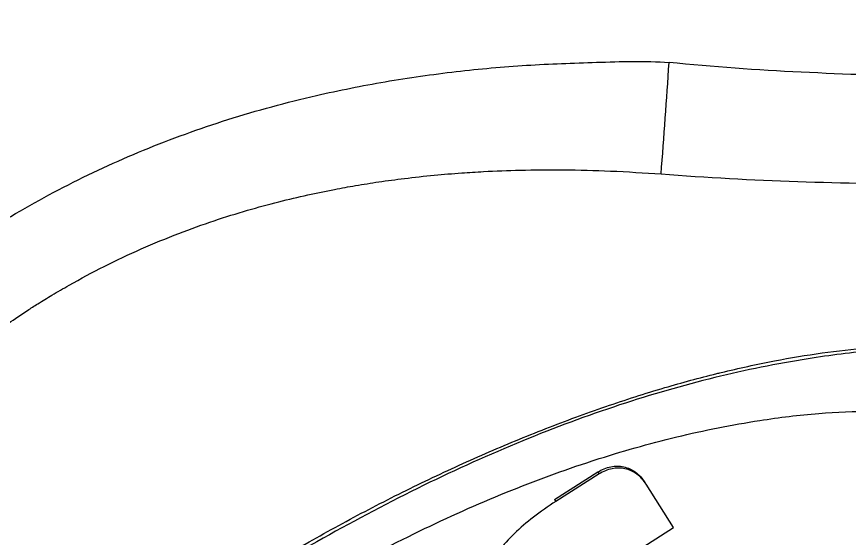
# Model space of a CAD drawing. Header units: millimetres. Extents: x 1145859089 to 1147511753, y -1047484727 to -1047247487.
# Drawn here: x 1146328625.47 to 1146328655.58, y -1047439469.91 to -1047439451.03 of the extents above; entities that cross this region are included whole.
import ezdxf
from ezdxf.xclip import XClip

# ---------------------------------------------------------------- set-up
doc = ezdxf.new("R2010")
doc.units = ezdxf.units.MM
doc.header["$LTSCALE"] = 100
doc.header["$MEASUREMENT"] = 0
doc.header["$XCLIPFRAME"] = 2
doc.linetypes.add('CENTERX2', pattern=[4, 2.5, -0.5, 0.5, -0.5])
doc.layers.get('0').update_dxf_attribs({"linetype": 'CONTINUOUS'})
for name, color, linetype in [('L-지중매입', 3, 'CENTERX2'), ('XREF', 135, 'CONTINUOUS'), ('단지배치도$0$W240910', 135, 'CONTINUOUS')]:
    doc.layers.add(name, color=color, linetype=linetype)

# ---------------------------------------------------------------- blocks, each defined once
blk = doc.blocks.new('단지배치도$0$zw$9902')
at = {"layer": '단지배치도$0$W240910', "linetype": 'ByBlock', "ltscale": 20}
for p, q in [((59971.29702304237, -68099.20083235775), (59972.86237648997, -68098.2049792611)), ((59972.90712467683, -68098.27531767626), (59971.34177122923, -68099.2711707729)), ((59972.86237648997, -68098.2049792611), (59972.90712467683, -68098.27531767626)), ((59975.60328213291, -68100.20960436256), (59974.61121855795, -68098.65020755737)), ((59971.29702304237, -68099.20083235775), (59971.34177122923, -68099.2711707729)), ((59972.99460039567, -68101.8692064096), (59975.60328213286, -68100.20960436246))]:
    blk.add_line(p, q, dxfattribs=at)
at = {"layer": '단지배치도$0$W240910'}
for radius in [11431.37719159714, 11931.37719159714]:
    blk.add_arc((57394.29085153597, -57699.39990468477), radius, 251.6277495790416, 321.4181310927191, dxfattribs=at)
at = {"layer": '단지배치도$0$W240910', "linetype": 'ByBlock', "ltscale": 20}
blk.add_arc((59689.14846829991, -68064.91225346675), 286.884418446, 355.5002251987658, 356.3086107226146, dxfattribs=at)
for points, start_tangent, end_tangent in [([(59934.75668818946, -68109.26317237693), (59936.15256782909, -68106.30759999389), (59937.64410509335, -68103.55695351277), (59939.37951875344, -68100.78611262096), (59941.25121658755, -68098.21046080352), (59943.37207418508, -68095.70854209538), (59945.63065076692, -68093.4452515161), (59948.13337883799, -68091.33575438283), (59950.79288944005, -68089.4738300358), (59953.53480847797, -68087.89896414778), (59956.43028343987, -68086.55829431274), (59959.47935125348, -68085.45184607779), (59962.68206757511, -68084.5796442021), (59965.17153887148, -68084.08109462721), (59967.7375477929, -68083.71412585271), (59970.28200701319, -68083.48499840446), (59972.81480233421, -68083.37826729554), (59975.43749313185, -68083.38253853984)], (0.3527285431282018, 0.9357256942409224), (0.997102385951516, -0.07607122931696442)), ([(59989.7984997429, -68083.83145989862), (59985.00762247606, -68083.88973993875), (59980.21532214808, -68083.73618838805), (59975.43768890999, -68083.38254302749)], (-0.9987136050934569, -0.05070636055990302), (-0.9947288056245721, 0.1025407395170933)), ([(59938.53606600637, -68110.7121740556), (59939.6642034215, -68107.96227959167), (59940.95046779598, -68105.28684957682), (59942.40689770161, -68102.7089986161), (59944.02368267855, -68100.28136858174), (59944.48099896646, -68099.66337453369), (59944.96230419507, -68099.04194980513), (59945.63167457088, -68098.22394075047), (59946.25474406671, -68097.50759911154), (59946.75681157253, -68096.95983979604), (59947.12786983274, -68096.57102277628), (59947.48332969117, -68096.21090703098), (59948.0165368334, -68095.69227330587), (59948.62747122889, -68095.12803159027), (59949.32053884171, -68094.52431666065), (59950.28498170889, -68093.74392454133), (59951.12791125072, -68093.11457611065), (59951.79396417641, -68092.64975092356), (59952.22975541535, -68092.36038845089), (59952.60986844488, -68092.11733501856), (59953.11619207604, -68091.80647987247), (59953.73549077462, -68091.44526487056), (59955.0118836739, -68090.76308528682), (59957.71069027946, -68089.57002451154), (59958.9887020071, -68089.11060888713), (59960.19588524167, -68088.73259415229), (59961.32628943661, -68088.42453345687), (59962.37508898854, -68088.17591804109), (59963.33843956544, -68087.9772569297), (59964.09813307316, -68087.8396438655), (59964.9396720808, -68087.70605535367), (59965.86364992397, -68087.5813157145), (59966.94618547786, -68087.46314717921), (59967.93742894247, -68087.38037705258), (59968.72437257282, -68087.3312480527), (59970.05160292759, -68087.28030727957), (59971.61981835013, -68087.26905663684), (59973.31942404082, -68087.31265346096), (59975.14860614293, -68087.41982116392)], (0.3498684906155242, 0.9367988254019189), (0.9975055504829679, -0.07058807799955663)), ([(59975.14860664817, -68087.41982120172), (59980.08899611686, -68087.69121465857), (59985.04577860894, -68087.76000765129), (59990.00259207873, -68087.61453611503)], (0.9970461208346002, -0.07680516212257976), (0.9987599605167982, 0.04978495022076385)), ([(59993.54010081978, -68097.36191660463), (59992.66390830823, -68096.25367663309), (59991.57111233083, -68095.3458388028), (59990.26171288762, -68094.63840311368), (59988.73570997853, -68094.13136956593), (59986.99310360357, -68093.82473815934), (59985.03389376277, -68093.71850889393), (59982.85808045615, -68093.81268176988), (59980.4656636836, -68094.10725678697), (59977.09094983549, -68094.78907821274), (59973.64997792666, -68095.7795034854), (59970.14274795708, -68097.07853260508), (59966.56925992679, -68098.68616557163), (59962.92951383587, -68100.60240238531), (59959.22350968423, -68102.82724304577), (59955.63404340425, -68105.24427430688), (59952.35329982566, -68107.73110893705), (59949.38127894839, -68110.28774693637), (59946.71798077243, -68112.91418830489), (59944.36340529777, -68115.61043304246), (59942.3175525245, -68118.37648114914), (59941.03989623857, -68120.41519135445), (59940.03505322817, -68122.34338941786), (59939.30302349321, -68124.16107533936), (59938.84380703379, -68125.8682491189), (59938.65740384997, -68127.4649107565), (59938.74381394158, -68128.9510602522), (59939.10303730873, -68130.32669760594), (59939.73507395142, -68131.59182281775)], (-0.5357024633073887, 0.8444068159402764), (0.5367677164928844, -0.8437300625976383)), ([(59977.31871883909, -68094.60407741014), (59979.25486635958, -68094.18232861068), (59980.97700925777, -68093.89691392463), (59982.6307294546, -68093.71196947907), (59984.20895506168, -68093.62946422127), (59985.53740405774, -68093.64405610763), (59986.48324055132, -68093.70971628584), (59987.6348858749, -68093.8632954623), (59988.71185857063, -68094.0947486577), (59989.71583503831, -68094.40564304503), (59989.76791395401, -68094.42472486642)], (0.971553414022666, 0.2368205305730525), (0.9380253520043014, -0.3465666443805676)), ([(59939.52033050387, -68131.24380501844), (59939.45294514022, -68131.1241333245), (59939.25719765408, -68130.73547464336), (59938.99036006618, -68130.05502100664), (59938.79953398541, -68129.34210331076), (59938.68257726342, -68128.59782188403), (59938.63723170769, -68127.70453920263), (59938.67783487288, -68126.8518600408), (59938.79337155999, -68125.98226191405), (59938.8727102596, -68125.56640795166), (59939.12611226027, -68124.55190318753), (59939.45967831975, -68123.53196325568), (59939.86792783006, -68122.50626352413), (59940.3466538543, -68121.4747567975), (59941.16959655148, -68119.95173082314), (59941.95354170955, -68118.68428307993), (59942.81801554575, -68117.42381025755), (59943.19572765869, -68116.9076779316), (59944.31323802099, -68115.47713169946), (59945.51265270324, -68114.06988096202), (59946.7894015389, -68112.68529562275), (59948.13986583563, -68111.32334280101), (59949.56115177387, -68109.98443521273), (59951.05093773641, -68108.6693345235), (59952.6073690381, -68107.37908911266), (59954.57307105156, -68105.85644731695), (59956.56236911629, -68104.4229232307), (59958.61281109398, -68103.04644849905), (59960.72204720788, -68101.72782280992), (59962.28105949756, -68100.81313303042), (59964.44307929996, -68099.6290176875), (59966.61635133126, -68098.53662776695), (59968.80026019798, -68097.5356585637), (59970.98168206739, -68096.6327245614), (59973.14604476898, -68095.83611885081), (59975.28401429261, -68095.15244779123), (59977.16005923628, -68094.64307751402), (59977.31871883909, -68094.60407741014)], (-0.5003049015554515, 0.8658492972103113), (0.9715534140223234, 0.2368205305744585)), ([(59972.72996845908, -68097.78013596099), (59975.71321109295, -68096.93625822749), (59978.71840574488, -68096.33936111414), (59980.8498408946, -68096.08441695044), (59982.79010158041, -68096.00979329746), (59984.53918780221, -68096.11549015505), (59986.09709955993, -68096.4015075234), (59987.46383685363, -68096.8678454023), (59988.63939968328, -68097.51450379177), (59989.62378804892, -68098.34148269193), (59990.41700195119, -68099.34878210403)], (0.9514501067066388, 0.3078030124087902), (0.5364749258112992, -0.8439162600493968)), ([(59939.73473894925, -68131.59203535062), (59940.61110227677, -68132.70067008352), (59941.70392207414, -68133.60890422687), (59943.01319834139, -68134.31673778094), (59944.53893107854, -68134.82417074544), (59946.28112028545, -68135.13120312047), (59948.23976596221, -68135.23783490609), (59950.41486810878, -68135.14406610225), (59952.80642672535, -68134.84989670888), (59956.18026876662, -68134.16849476556), (59959.6206907618, -68133.1783087812), (59963.12769271096, -68131.87933875559), (59966.70127461385, -68130.27158468898), (59970.34143647071, -68128.35504658119), (59974.0481782814, -68126.12972443232), (59977.63869048201, -68123.71204011104), (59980.92030360136, -68121.22468916529), (59983.89301763944, -68118.66767159529), (59986.55683259625, -68116.04098740096), (59988.91174847173, -68113.34463658232), (59990.95776526604, -68110.57861913927), (59992.23548798289, -68108.53991980996), (59993.24036139803, -68106.61168848655), (59993.97238551162, -68104.79392516913), (59994.43156032363, -68103.0866298576), (59994.61788583393, -68101.48980255202), (59994.53136204262, -68100.00344325241), (59994.17198894962, -68098.62755195866), (59993.53976655513, -68097.36212867088)], (0.5357000685757202, -0.8444083351838544), (-0.5367677164838526, 0.8437300626033841)), ([(59959.95205529136, -68103.97083019002), (59963.20231079069, -68102.02390427807), (59966.40355412048, -68100.3469841258), (59969.55578528071, -68098.94006973335), (59972.65900427158, -68097.8031611006), (59972.72996845908, -68097.78013596099)], (0.8438180540454697, 0.536629380174918), (0.951450106711334, 0.307803012394277)), ([(59972.86237649003, -68098.20497926121), (59973.33159294957, -68098.01423589853), (59973.79804391239, -68098.01867900488), (59974.22268463438, -68098.20999470979), (59974.56647037109, -68098.5798691422)], (0.843730062599793, 0.5367677164894974), (0.5367677164894974, -0.843730062599793)), ([(59974.61121855795, -68098.65020755737), (59974.26743282122, -68098.28033312496), (59973.84279209925, -68098.08901742005), (59973.37634113643, -68098.0845743137), (59972.90712467689, -68098.27531767637)], (-0.5367677164460888, 0.8437300626274088), (-0.843730062599793, -0.5367677164894974)), ([(59971.34177122923, -68099.2711707729), (59970.52905979767, -68099.84158033234), (59969.84033258131, -68100.43963705329), (59969.27558958001, -68101.0653409357), (59968.83483079402, -68101.71869197964), (59968.6407917678, -68102.09966264378), (59968.48650986084, -68102.48896882459), (59968.37198507311, -68102.88661052182), (59968.26695342621, -68104.12954871256), (59968.36592038212, -68104.86601829177), (59968.56125604117, -68105.57451175897), (59968.83210069689, -68106.2539989236), (59969.11938391192, -68106.83016889337), (59969.43455391374, -68107.3783972169), (59969.72423417756, -68107.84230056504)], (-0.8437300625944659, -0.5367677164978708), (0.5367677164894974, -0.843730062599793)), ([(59981.90036419372, -68118.28175886108), (59984.2432849039, -68115.95669286927), (59986.31485066339, -68113.56600648619), (59988.11506147211, -68111.10969971167), (59989.24687615992, -68109.28348100778), (59990.1347387064, -68107.55462286304), (59990.77864911134, -68105.92312527719), (59991.17860737487, -68104.38898825047), (59991.33461349699, -68102.95221178276), (59991.24666747754, -68101.61279587408), (59990.91476931673, -68100.37074052448), (59990.41560432682, -68099.34956625346)], (0.7341601564923927, 0.6789763358314231), (-0.5178422786437861, 0.8554761098061192))]:
    blk.add_spline(points, degree=3, dxfattribs=dict(at, start_tangent=start_tangent, end_tangent=end_tangent))
blk = doc.blocks.new('단지배치도')
blk.add_blockref('단지배치도$0$zw$9902', (141034.1930865424, 142437.1574829906))

msp = doc.modelspace()

# ---------------------------------------------------------------- linework, layer by layer
at = {"layer": 'L-지중매입', "ltscale": 2}
msp.add_arc((1146292364.149594, -1047402174.186541, 1.357758047777926e-09), 45716.75081738483, 303.4822833292304, 333.0437788935447, dxfattribs=at)

# ---------------------------------------------------------------- block references
at = {"layer": 'XREF'}
ref = msp.add_blockref('단지배치도', (1146127639.433662, -1047513806.462535), dxfattribs=at)
XClip(ref).set_block_clipping_path([(72982.4064819524, 34919.75939653022), (360382.4067475507, 255319.75934367022)])

doc.saveas('drawing.dxf')
